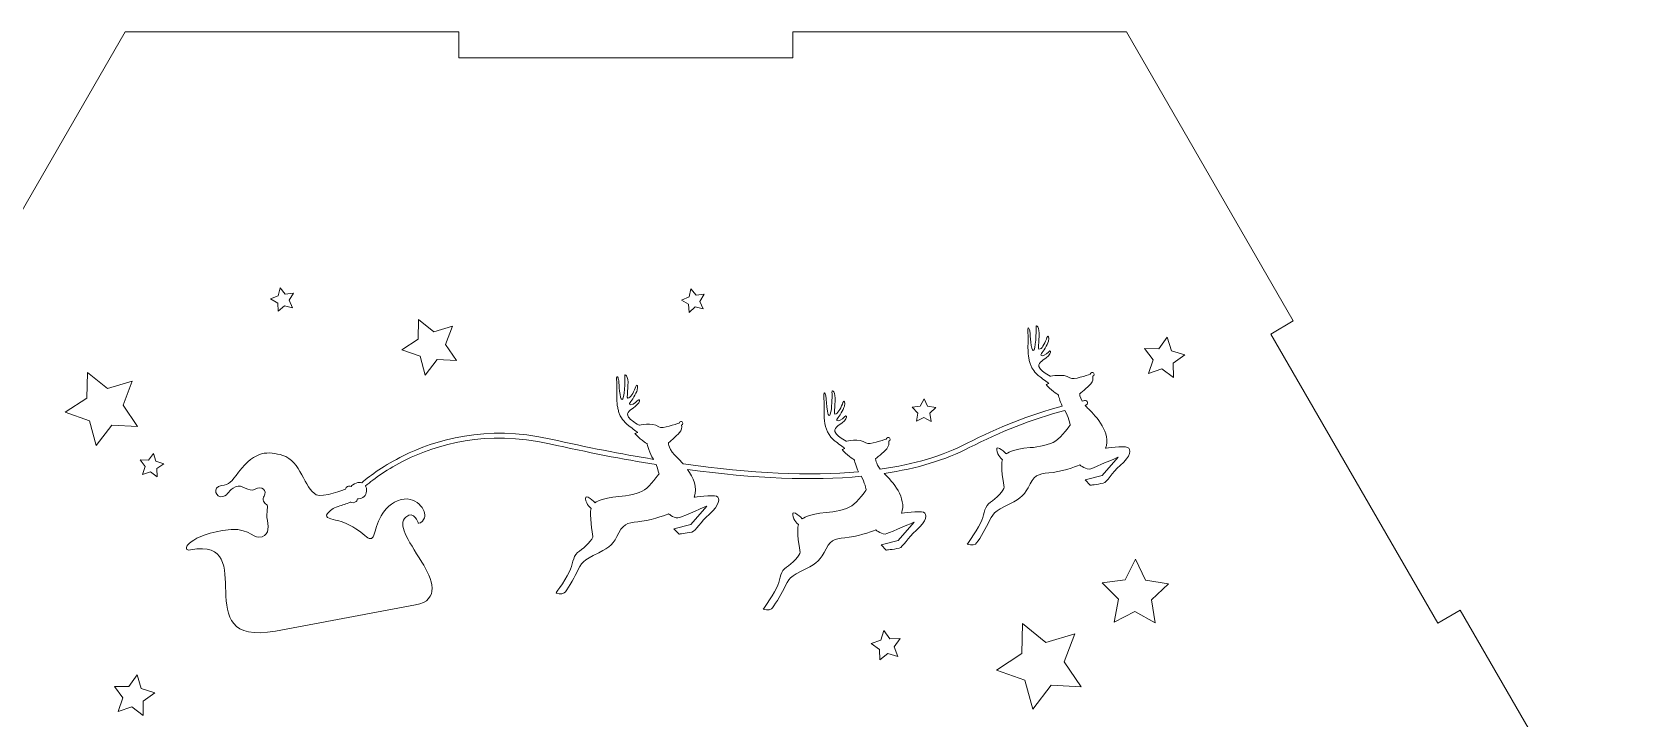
# Model space of a CAD drawing. Header units: millimetres. Extents: x -1983 to 1983, y -412 to 412.
# Drawn here: x 1643.4 to 1827.3, y 327 to 406.1 of the extents above; entities that cross this region are included whole.
import ezdxf

# ---------------------------------------------------------------- set-up
doc = ezdxf.new("R2010")
doc.units = ezdxf.units.MM
doc.header["$MEASUREMENT"] = 0
doc.layers.add('Camada 1', color=7, linetype='Continuous')

msp = doc.modelspace()

# ---------------------------------------------------------------- linework, layer by layer
at = {"layer": 'Camada 1', "color": 250, "lineweight": 9}
for points, knots in [([(1769.5867, 206.0891), (1769.5867, 206.0891), (1788.8317, 239.4223), (1788.8317, 239.4223), (1788.8317, 239.4223), (1788.8317, 239.4223), (1786.2337, 240.9223), (1786.2337, 240.9223), (1786.2337, 240.9223), (1786.2337, 240.9223), (1805.4787, 274.2557), (1805.4787, 274.2557), (1805.4787, 274.2557), (1805.4787, 274.2557), (1808.0767, 272.7557), (1808.0767, 272.7557), (1808.0767, 272.7557), (1808.0767, 272.7557), (1827.3218, 306.089), (1827.3218, 306.089), (1827.3218, 306.089), (1827.3218, 306.089), (1808.0767, 339.4223), (1808.0767, 339.4223), (1808.0767, 339.4223), (1808.0767, 339.4223), (1805.4787, 337.9223), (1805.4787, 337.9223), (1805.4787, 337.9223), (1805.4787, 337.9223), (1786.2337, 371.2556), (1786.2337, 371.2556), (1786.2337, 371.2556), (1786.2337, 371.2556), (1788.8317, 372.7556), (1788.8317, 372.7556), (1788.8317, 372.7556), (1788.8317, 372.7556), (1769.5867, 406.0889), (1769.5867, 406.0889), (1769.5867, 406.0889), (1769.5867, 406.0889), (1731.0968, 406.0889), (1731.0968, 406.0889), (1731.0968, 406.0889), (1731.0968, 406.0889), (1731.0968, 403.0889), (1731.0968, 403.0889), (1731.0968, 403.0889), (1731.0968, 403.0889), (1692.6068, 403.0889), (1692.6068, 403.0889), (1692.6068, 403.0889), (1692.6068, 403.0889), (1692.6068, 406.0889), (1692.6068, 406.0889), (1692.6068, 406.0889), (1692.6068, 406.0889), (1654.1168, 406.0889), (1654.1168, 406.0889), (1654.1168, 406.0889), (1654.1168, 406.0889), (1634.8719, 372.7556), (1634.8719, 372.7556), (1634.8719, 372.7556), (1634.8719, 372.7556), (1637.4699, 371.2556), (1637.4699, 371.2556), (1637.4699, 371.2556), (1637.4699, 371.2556), (1618.2249, 337.9223), (1618.2249, 337.9223), (1618.2249, 337.9223), (1618.2249, 337.9223), (1615.6269, 339.4223), (1615.6269, 339.4223), (1615.6269, 339.4223), (1615.6269, 339.4223), (1596.3818, 306.089), (1596.3818, 306.089), (1596.3818, 306.089), (1596.3818, 306.089), (1615.6269, 272.7557), (1615.6269, 272.7557), (1615.6269, 272.7557), (1615.6269, 272.7557), (1618.2249, 274.2557), (1618.2249, 274.2557), (1618.2249, 274.2557), (1618.2249, 274.2557), (1637.4699, 240.9223), (1637.4699, 240.9223), (1637.4699, 240.9223), (1637.4699, 240.9223), (1634.8719, 239.4223), (1634.8719, 239.4223), (1634.8719, 239.4223), (1634.8719, 239.4223), (1654.1168, 206.0891), (1654.1168, 206.0891), (1654.1168, 206.0891), (1654.1168, 206.0891), (1692.6068, 206.0891), (1692.6068, 206.0891), (1692.6068, 206.0891), (1692.6068, 206.0891), (1692.6068, 209.0891), (1692.6068, 209.0891), (1692.6068, 209.0891), (1692.6068, 209.0891), (1731.0968, 209.0891), (1731.0968, 209.0891), (1731.0968, 209.0891), (1731.0968, 209.0891), (1731.0968, 206.0891), (1731.0968, 206.0891), (1731.0968, 206.0891), (1731.0968, 206.0891), (1769.5867, 206.0891), (1769.5867, 206.0891)], [0, 0, 0, 0, 0.03225806, 0.03225806, 0.03225806, 0.03225806, 0.06451613, 0.06451613, 0.06451613, 0.06451613, 0.09677419, 0.09677419, 0.09677419, 0.09677419, 0.12903226, 0.12903226, 0.12903226, 0.12903226, 0.16129032, 0.16129032, 0.16129032, 0.16129032, 0.19354839, 0.19354839, 0.19354839, 0.19354839, 0.22580645, 0.22580645, 0.22580645, 0.22580645, 0.25806452, 0.25806452, 0.25806452, 0.25806452, 0.29032258, 0.29032258, 0.29032258, 0.29032258, 0.32258065, 0.32258065, 0.32258065, 0.32258065, 0.35483871, 0.35483871, 0.35483871, 0.35483871, 0.38709677, 0.38709677, 0.38709677, 0.38709677, 0.41935484, 0.41935484, 0.41935484, 0.41935484, 0.4516129, 0.4516129, 0.4516129, 0.4516129, 0.48387097, 0.48387097, 0.48387097, 0.48387097, 0.51612903, 0.51612903, 0.51612903, 0.51612903, 0.5483871, 0.5483871, 0.5483871, 0.5483871, 0.58064516, 0.58064516, 0.58064516, 0.58064516, 0.61290323, 0.61290323, 0.61290323, 0.61290323, 0.64516129, 0.64516129, 0.64516129, 0.64516129, 0.67741935, 0.67741935, 0.67741935, 0.67741935, 0.70967742, 0.70967742, 0.70967742, 0.70967742, 0.74193548, 0.74193548, 0.74193548, 0.74193548, 0.77419355, 0.77419355, 0.77419355, 0.77419355, 0.80645161, 0.80645161, 0.80645161, 0.80645161, 0.83870968, 0.83870968, 0.83870968, 0.83870968, 0.87096774, 0.87096774, 0.87096774, 0.87096774, 0.90322581, 0.90322581, 0.90322581, 0.90322581, 0.93548387, 0.93548387, 0.93548387, 0.93548387, 1, 1, 1, 1]), ([(1673.4159, 374.2777), (1673.4159, 374.2777), (1672.491, 374.5059), (1672.491, 374.5059), (1672.491, 374.5059), (1672.491, 374.5059), (1671.7789, 373.8734), (1671.7789, 373.8734), (1671.7789, 373.8734), (1671.7789, 373.8734), (1671.7101, 374.8233), (1671.7101, 374.8233), (1671.7101, 374.8233), (1671.7101, 374.8233), (1670.8886, 375.3054), (1670.8886, 375.3054), (1670.8886, 375.3054), (1670.8886, 375.3054), (1671.7707, 375.6643), (1671.7707, 375.6643), (1671.7707, 375.6643), (1671.7707, 375.6643), (1671.9754, 376.5946), (1671.9754, 376.5946), (1671.9754, 376.5946), (1671.9754, 376.5946), (1672.5893, 375.8665), (1672.5893, 375.8665), (1672.5893, 375.8665), (1672.5893, 375.8665), (1673.5373, 375.9595), (1673.5373, 375.9595), (1673.5373, 375.9595), (1673.5373, 375.9595), (1673.0346, 375.1504), (1673.0346, 375.1504), (1673.0346, 375.1504), (1673.0346, 375.1504), (1673.4159, 374.2777), (1673.4159, 374.2777)], [0, 0, 0, 0, 0.09090909, 0.09090909, 0.09090909, 0.09090909, 0.18181818, 0.18181818, 0.18181818, 0.18181818, 0.27272727, 0.27272727, 0.27272727, 0.27272727, 0.36363636, 0.36363636, 0.36363636, 0.36363636, 0.45454545, 0.45454545, 0.45454545, 0.45454545, 0.54545455, 0.54545455, 0.54545455, 0.54545455, 0.63636364, 0.63636364, 0.63636364, 0.63636364, 0.72727273, 0.72727273, 0.72727273, 0.72727273, 0.81818182, 0.81818182, 0.81818182, 0.81818182, 1, 1, 1, 1]), ([(1720.7874, 374.1481), (1720.7874, 374.1481), (1719.8625, 374.3761), (1719.8625, 374.3761), (1719.8625, 374.3761), (1719.8625, 374.3761), (1719.1503, 373.7437), (1719.1503, 373.7437), (1719.1503, 373.7437), (1719.1503, 373.7437), (1719.0815, 374.6939), (1719.0815, 374.6939), (1719.0815, 374.6939), (1719.0815, 374.6939), (1718.2599, 375.1759), (1718.2599, 375.1759), (1718.2599, 375.1759), (1718.2599, 375.1759), (1719.1422, 375.5347), (1719.1422, 375.5347), (1719.1422, 375.5347), (1719.1422, 375.5347), (1719.3469, 376.4652), (1719.3469, 376.4652), (1719.3469, 376.4652), (1719.3469, 376.4652), (1719.9608, 375.7369), (1719.9608, 375.7369), (1719.9608, 375.7369), (1719.9608, 375.7369), (1720.9088, 375.8301), (1720.9088, 375.8301), (1720.9088, 375.8301), (1720.9088, 375.8301), (1720.4059, 375.021), (1720.4059, 375.021), (1720.4059, 375.021), (1720.4059, 375.021), (1720.7874, 374.1481), (1720.7874, 374.1481)], [0, 0, 0, 0, 0.09090909, 0.09090909, 0.09090909, 0.09090909, 0.18181818, 0.18181818, 0.18181818, 0.18181818, 0.27272727, 0.27272727, 0.27272727, 0.27272727, 0.36363636, 0.36363636, 0.36363636, 0.36363636, 0.45454545, 0.45454545, 0.45454545, 0.45454545, 0.54545455, 0.54545455, 0.54545455, 0.54545455, 0.63636364, 0.63636364, 0.63636364, 0.63636364, 0.72727273, 0.72727273, 0.72727273, 0.72727273, 0.81818182, 0.81818182, 0.81818182, 0.81818182, 1, 1, 1, 1]), ([(1736.8954, 363.3518), (1737.0273, 363.7483), (1737.1914, 363.3525), (1737.0638, 362.9373), (1737.0638, 362.9373), (1736.9373, 362.5219), (1736.44, 361.7202), (1736.2557, 361.5222), (1736.2557, 361.5222), (1736.0716, 361.3235), (1736.197, 361.1464), (1736.5764, 361.3202), (1736.5764, 361.3202), (1736.9558, 361.4931), (1737.2684, 361.9696), (1737.3171, 361.7976), (1737.3171, 361.7976), (1737.3686, 361.623), (1737.2062, 361.3464), (1736.8116, 361.0274), (1736.8116, 361.0274), (1736.4224, 360.7118), (1735.6494, 360.374), (1736.0655, 359.8159), (1736.0655, 359.8159), (1736.2874, 359.5315), (1736.6742, 359.235), (1737.2738, 358.8884), (1737.2738, 358.8884), (1737.2738, 358.8884), (1738.794, 359.2362), (1739.5377, 358.7185), (1739.5377, 358.7185), (1739.9952, 358.3994), (1741.5033, 359.0628), (1741.8845, 359.1192), (1741.8845, 359.1192), (1741.8845, 359.1192), (1741.8911, 359.1192), (1741.8911, 359.1192), (1741.8911, 359.1192), (1741.8965, 359.2238), (1741.9735, 359.313), (1742.0809, 359.3261), (1742.0809, 359.3261), (1742.203, 359.3403), (1742.3133, 359.2536), (1742.3283, 359.1319), (1742.3283, 359.1319), (1742.3411, 359.0225), (1742.2712, 358.9269), (1742.1694, 358.8966), (1742.1694, 358.8966), (1742.2414, 358.6542), (1742.1741, 358.2697), (1741.9464, 358.0296), (1741.9464, 358.0296), (1741.581, 357.643), (1740.6622, 356.8532), (1740.6622, 356.8532), (1740.6622, 356.8532), (1740.6622, 356.8532), (1740.6616, 356.3586), (1741.1972, 355.6631), (1741.1972, 355.6631), (1745.1045, 356.2199), (1748.434, 357.2157), (1751.2081, 358.6495), (1751.2081, 358.6495), (1754.7377, 360.4744), (1758.4183, 361.9133), (1762.1811, 362.9416), (1762.1811, 362.9416), (1761.9165, 363.5203), (1761.7299, 364.2343), (1761.7299, 364.2343), (1761.7299, 364.2343), (1761.7299, 364.2343), (1760.6955, 364.9067), (1760.3337, 365.43), (1760.3337, 365.43), (1760.3337, 365.43), (1760.644, 365.5318), (1760.644, 365.5318), (1760.644, 365.5318), (1760.644, 365.5318), (1760.052, 366.0031), (1759.622, 366.3073), (1759.622, 366.3073), (1758.9792, 366.7625), (1758.6567, 367.4126), (1758.6036, 367.5446), (1758.6036, 367.5446), (1758.5397, 367.6728), (1758.4968, 367.8154), (1758.447, 367.9623), (1758.447, 367.9623), (1758.4039, 368.1107), (1758.366, 368.2666), (1758.3358, 368.426), (1758.3358, 368.426), (1758.308, 368.5856), (1758.2808, 368.7487), (1758.2668, 368.9129), (1758.2668, 368.9129), (1758.2065, 369.5699), (1758.2422, 370.2258), (1758.2464, 370.7154), (1758.2464, 370.7154), (1758.2577, 371.2057), (1758.2081, 371.7143), (1758.2081, 371.7143), (1758.2081, 371.7143), (1758.1795, 371.8722), (1758.2771, 372.1154), (1758.3792, 371.8285), (1758.3792, 371.8285), (1758.4273, 371.6927), (1758.4552, 371.5699), (1758.4718, 371.3953), (1758.4718, 371.3953), (1758.4859, 371.2467), (1758.5867, 369.3085), (1758.843, 369.3391), (1758.843, 369.3391), (1759.1287, 369.3368), (1759.1959, 371.6194), (1759.1598, 372.0143), (1759.1598, 372.0143), (1759.1178, 372.4591), (1759.6115, 372.0534), (1759.5247, 370.9721), (1759.5247, 370.9721), (1759.4901, 370.5422), (1759.4601, 370.0566), (1759.4362, 369.593), (1759.4362, 369.593), (1759.4484, 369.4952), (1759.4982, 369.4561), (1759.6424, 369.5285), (1759.6424, 369.5285), (1759.8994, 369.6555), (1760.2577, 370.3443), (1760.4239, 370.8409), (1760.4239, 370.8409), (1760.5563, 371.2375), (1760.7203, 370.8416), (1760.5928, 370.4266), (1760.5928, 370.4266), (1760.4659, 370.0107), (1759.9689, 369.2092), (1759.7845, 369.0112), (1759.7845, 369.0112), (1759.6007, 368.8128), (1759.7253, 368.6354), (1760.1049, 368.8091), (1760.1049, 368.8091), (1760.4851, 368.9825), (1760.7966, 369.4585), (1760.8458, 369.2864), (1760.8458, 369.2864), (1760.8975, 369.1119), (1760.7344, 368.8355), (1760.3403, 368.5165), (1760.3403, 368.5165), (1759.9506, 368.2008), (1759.1783, 367.8627), (1759.5947, 367.3054), (1759.5947, 367.3054), (1759.8158, 367.0204), (1760.2025, 366.7241), (1760.8025, 366.377), (1760.8025, 366.377), (1760.8025, 366.377), (1762.3229, 366.7258), (1763.0665, 366.2074), (1763.0665, 366.2074), (1763.5244, 365.8886), (1765.0318, 366.5518), (1765.4133, 366.6083), (1765.4133, 366.6083), (1765.4159, 366.6087), (1765.417, 366.6078), (1765.4189, 366.608), (1765.4189, 366.608), (1765.4256, 366.7131), (1765.5026, 366.8023), (1765.6106, 366.8154), (1765.6106, 366.8154), (1765.732, 366.8297), (1765.8422, 366.7424), (1765.8567, 366.6209), (1765.8567, 366.6209), (1765.8699, 366.5114), (1765.7994, 366.4161), (1765.6979, 366.3857), (1765.6979, 366.3857), (1765.7708, 366.1433), (1765.7032, 365.759), (1765.4757, 365.5186), (1765.4757, 365.5186), (1765.1093, 365.132), (1764.1914, 364.3426), (1764.1914, 364.3426), (1764.1914, 364.3426), (1764.1914, 364.3426), (1764.191, 364.0143), (1764.4802, 363.5165), (1764.4802, 363.5165), (1764.5738, 363.5376), (1764.667, 363.5585), (1764.7601, 363.5793), (1764.7601, 363.5793), (1764.9089, 363.6128), (1765.0589, 363.5179), (1765.0913, 363.3679), (1765.0913, 363.3679), (1765.1247, 363.218), (1765.0302, 363.0695), (1764.8806, 363.0361), (1764.8806, 363.0361), (1764.8633, 363.0324), (1764.846, 363.0286), (1764.8289, 363.0248), (1764.8289, 363.0248), (1764.9403, 362.8917), (1765.0713, 362.7525), (1765.2249, 362.6087), (1765.2249, 362.6087), (1766.1177, 361.7751), (1767.8287, 359.8231), (1767.1717, 358.0818), (1767.1717, 358.0818), (1767.1717, 358.0818), (1769.2855, 358.3842), (1769.7254, 358.1819), (1769.7254, 358.1819), (1770.1663, 357.9797), (1770.1495, 357.1897), (1768.8724, 356.1007), (1768.8724, 356.1007), (1767.9157, 355.2838), (1767.3531, 354.1585), (1766.9056, 354.0586), (1766.9056, 354.0586), (1766.1532, 353.8902), (1765.4159, 353.8284), (1765.4159, 353.8284), (1765.4159, 353.8284), (1765.4159, 353.8284), (1764.8317, 354.4418), (1764.8317, 354.4418), (1764.8317, 354.4418), (1764.8317, 354.4418), (1766.7722, 354.9274), (1766.7722, 354.9274), (1766.7722, 354.9274), (1766.7722, 354.9274), (1768.6206, 357.0495), (1768.6206, 357.0495), (1768.6206, 357.0495), (1768.6206, 357.0495), (1766.026, 355.9364), (1765.4991, 355.7249), (1765.4991, 355.7249), (1764.9712, 355.5126), (1764.2155, 356.1618), (1764.2155, 356.1618), (1764.2155, 356.1618), (1764.2155, 356.1618), (1762.5235, 355.4708), (1761.1357, 355.3043), (1761.1357, 355.3043), (1759.7501, 355.1387), (1759.0871, 355.1789), (1758.4866, 353.984), (1758.4866, 353.984), (1757.8233, 352.6585), (1757.4988, 352.3468), (1756.1484, 351.6741), (1756.1484, 351.6741), (1754.2659, 350.736), (1754.1906, 350.5964), (1753.5901, 349.3315), (1753.5901, 349.3315), (1753.2737, 348.6627), (1752.452, 347.2817), (1752.1749, 347.0362), (1752.1749, 347.0362), (1751.898, 346.7915), (1751.2289, 347.0266), (1751.2289, 347.0266), (1751.2289, 347.0266), (1751.2289, 347.0266), (1752.6144, 348.9559), (1752.9111, 349.7816), (1752.9111, 349.7816), (1753.2074, 350.6081), (1753.2221, 351.4265), (1753.9198, 351.8625), (1753.9198, 351.8625), (1754.4985, 352.2241), (1755.5528, 353.3044), (1755.4866, 353.5929), (1755.4866, 353.5929), (1755.4206, 353.8812), (1755.0433, 356.1223), (1755.2858, 356.7839), (1755.2858, 356.7839), (1755.2858, 356.7839), (1754.6993, 357.1957), (1754.6279, 357.9072), (1754.6279, 357.9072), (1754.5563, 358.6186), (1755.7365, 357.4337), (1755.7365, 357.4337), (1755.7365, 357.4337), (1755.7365, 357.4337), (1756.4058, 358.0038), (1758.4828, 358.1531), (1758.4828, 358.1531), (1759.4262, 358.2224), (1760.7768, 358.4663), (1761.4302, 358.9198), (1761.4302, 358.9198), (1762.0847, 359.3729), (1763.1025, 360.7576), (1763.1025, 360.7576), (1763.1025, 360.7576), (1763.1025, 360.7576), (1762.9101, 361.781), (1762.4638, 362.4421), (1762.4638, 362.4421), (1758.6914, 361.4215), (1755.0008, 359.9844), (1751.4634, 358.1555), (1751.4634, 358.1555), (1748.7249, 356.7401), (1745.4577, 355.7445), (1741.6433, 355.1695), (1741.6433, 355.1695), (1741.6604, 355.1527), (1741.6781, 355.1361), (1741.6959, 355.1193), (1741.6959, 355.1193), (1742.589, 354.2859), (1744.3001, 352.3339), (1743.6426, 350.5929), (1743.6426, 350.5929), (1743.6426, 350.5929), (1745.7574, 350.8953), (1746.197, 350.6926), (1746.197, 350.6926), (1746.6379, 350.4909), (1746.6207, 349.7002), (1745.3444, 348.6115), (1745.3444, 348.6115), (1744.3868, 347.7947), (1743.8244, 346.6695), (1743.3769, 346.5693), (1743.3769, 346.5693), (1742.6246, 346.4015), (1741.8874, 346.3393), (1741.8874, 346.3393), (1741.8874, 346.3393), (1741.8874, 346.3393), (1741.303, 346.9525), (1741.303, 346.9525), (1741.303, 346.9525), (1741.303, 346.9525), (1743.2429, 347.4383), (1743.2429, 347.4383), (1743.2429, 347.4383), (1743.2429, 347.4383), (1745.0914, 349.5606), (1745.0914, 349.5606), (1745.0914, 349.5606), (1745.0914, 349.5606), (1742.4974, 348.4477), (1741.9698, 348.2354), (1741.9698, 348.2354), (1741.4425, 348.0236), (1740.6866, 348.6725), (1740.6866, 348.6725), (1740.6866, 348.6725), (1740.6866, 348.6725), (1738.9951, 347.9822), (1737.608, 347.8151), (1737.608, 347.8151), (1736.2218, 347.6496), (1735.5579, 347.6899), (1734.9574, 346.4947), (1734.9574, 346.4947), (1734.2948, 345.1696), (1733.9696, 344.8579), (1732.62, 344.1851), (1732.62, 344.1851), (1730.7365, 343.2473), (1730.6612, 343.1072), (1730.062, 341.8427), (1730.062, 341.8427), (1729.7447, 341.1739), (1728.9242, 339.7925), (1728.6471, 339.5472), (1728.6471, 339.5472), (1728.3688, 339.3026), (1727.7002, 339.5381), (1727.7002, 339.5381), (1727.7002, 339.5381), (1727.7002, 339.5381), (1729.0866, 341.4671), (1729.3827, 342.2927), (1729.3827, 342.2927), (1729.6782, 343.1193), (1729.6934, 343.9375), (1730.3908, 344.3733), (1730.3908, 344.3733), (1730.9696, 344.735), (1732.0241, 345.8155), (1731.9579, 346.1041), (1731.9579, 346.1041), (1731.8917, 346.3919), (1731.5139, 348.633), (1731.7559, 349.2946), (1731.7559, 349.2946), (1731.7559, 349.2946), (1731.1709, 349.7064), (1731.0997, 350.4182), (1731.0997, 350.4182), (1731.0276, 351.1291), (1732.2083, 349.9447), (1732.2083, 349.9447), (1732.2083, 349.9447), (1732.2083, 349.9447), (1732.8767, 350.5145), (1734.955, 350.6641), (1734.955, 350.6641), (1735.8977, 350.7332), (1737.2481, 350.9772), (1737.9012, 351.4308), (1737.9012, 351.4308), (1738.5563, 351.8832), (1739.5733, 353.2684), (1739.5733, 353.2684), (1739.5733, 353.2684), (1739.5733, 353.2684), (1739.4002, 354.1885), (1739.0023, 354.8469), (1739.0023, 354.8469), (1733.3988, 354.3132), (1726.7414, 354.58), (1718.9728, 355.6477), (1718.9728, 355.6477), (1719.6402, 354.7169), (1720.1639, 353.5382), (1719.7506, 352.4431), (1719.7506, 352.4431), (1719.7506, 352.4431), (1721.8646, 352.7453), (1722.305, 352.5429), (1722.305, 352.5429), (1722.7454, 352.3407), (1722.7284, 351.551), (1721.4515, 350.4617), (1721.4515, 350.4617), (1720.4948, 349.6451), (1719.9318, 348.5197), (1719.4845, 348.4195), (1719.4845, 348.4195), (1718.7329, 348.2513), (1717.9952, 348.1897), (1717.9952, 348.1897), (1717.9952, 348.1897), (1717.9952, 348.1897), (1717.4106, 348.8029), (1717.4106, 348.8029), (1717.4106, 348.8029), (1717.4106, 348.8029), (1719.3511, 349.2889), (1719.3511, 349.2889), (1719.3511, 349.2889), (1719.3511, 349.2889), (1721.1992, 351.4102), (1721.1992, 351.4102), (1721.1992, 351.4102), (1721.1992, 351.4102), (1718.6055, 350.2978), (1718.0781, 350.0856), (1718.0781, 350.0856), (1717.5494, 349.8736), (1716.7942, 350.523), (1716.7942, 350.523), (1716.7942, 350.523), (1716.7942, 350.523), (1715.1019, 349.8321), (1713.7147, 349.6655), (1713.7147, 349.6655), (1712.329, 349.4998), (1711.6657, 349.5403), (1711.0648, 348.3449), (1711.0648, 348.3449), (1710.4016, 347.0199), (1710.0774, 346.7081), (1708.7273, 346.0353), (1708.7273, 346.0353), (1706.8443, 345.0975), (1706.7694, 344.9578), (1706.1697, 343.6929), (1706.1697, 343.6929), (1705.8525, 343.0241), (1705.0311, 341.6427), (1704.754, 341.3976), (1704.754, 341.3976), (1704.4769, 341.1524), (1703.8072, 341.388), (1703.8072, 341.388), (1703.8072, 341.388), (1703.8072, 341.388), (1705.1931, 343.3169), (1705.4907, 344.1434), (1705.4907, 344.1434), (1705.7865, 344.9695), (1705.8006, 345.7877), (1706.4989, 346.2235), (1706.4989, 346.2235), (1707.0774, 346.5855), (1708.1312, 347.6658), (1708.0655, 347.9543), (1708.0655, 347.9543), (1707.9995, 348.2421), (1707.6218, 350.4834), (1707.8643, 351.1452), (1707.8643, 351.1452), (1707.8643, 351.1452), (1707.2787, 351.5567), (1707.2069, 352.2683), (1707.2069, 352.2683), (1707.1353, 352.9795), (1708.3152, 351.7944), (1708.3152, 351.7944), (1708.3152, 351.7944), (1708.3152, 351.7944), (1708.9841, 352.365), (1711.061, 352.5143), (1711.061, 352.5143), (1712.0049, 352.5834), (1713.3552, 352.8272), (1714.0088, 353.2808), (1714.0088, 353.2808), (1714.6639, 353.734), (1715.6812, 355.1188), (1715.6812, 355.1188), (1715.6812, 355.1188), (1715.6812, 355.1188), (1715.582, 355.6468), (1715.3608, 356.1892), (1715.3608, 356.1892), (1711.5169, 356.8105), (1707.4214, 357.6125), (1703.0677, 358.5941), (1703.0677, 358.5941), (1695.7384, 360.2472), (1689.9676, 358.481), (1686.4167, 356.7076), (1686.4167, 356.7076), (1684.3975, 355.6994), (1682.8511, 354.578), (1681.8343, 353.7371), (1681.8343, 353.7371), (1681.8975, 353.624), (1681.936, 353.496), (1681.9466, 353.3648), (1681.9466, 353.3648), (1681.9997, 352.7216), (1681.7051, 352.3954), (1681.2035, 352.2929), (1681.2035, 352.2929), (1681.0873, 352.2691), (1680.9857, 352.2581), (1680.8944, 352.256), (1680.8944, 352.256), (1680.8946, 352.0861), (1680.8361, 351.9547), (1680.6098, 351.8513), (1680.6098, 351.8513), (1680.3051, 351.7116), (1680.1533, 351.9039), (1680.0655, 351.8518), (1680.0655, 351.8518), (1679.6278, 351.6639), (1679.204, 351.5483), (1678.6808, 351.3802), (1678.6808, 351.3802), (1678.0908, 351.1907), (1677.7013, 350.8916), (1677.4519, 350.5536), (1677.4519, 350.5536), (1677.0363, 349.9908), (1677.9516, 349.9237), (1678.6545, 349.7364), (1678.6545, 349.7364), (1681.3782, 349.0098), (1682.2654, 346.9786), (1682.7001, 347.885), (1682.7001, 347.885), (1683.1305, 348.7828), (1683.4102, 351.1806), (1685.5441, 352.0329), (1685.5441, 352.0329), (1687.6776, 352.8855), (1688.9343, 350.7909), (1688.6564, 350.0638), (1688.6564, 350.0638), (1688.3783, 349.336), (1687.9119, 349.4465), (1687.9119, 349.4465), (1687.9119, 349.4465), (1687.9119, 349.4465), (1687.4556, 350.9955), (1686.4888, 350.1411), (1686.4888, 350.1411), (1685.5228, 349.2876), (1686.658, 347.6498), (1688.3259, 344.9551), (1688.3259, 344.9551), (1689.5248, 343.0164), (1690.5278, 340.5549), (1687.5917, 340.0082), (1687.5917, 340.0082), (1687.5917, 340.0082), (1671.4609, 337.0054), (1671.4609, 337.0054), (1671.4609, 337.0054), (1660.9503, 335.0476), (1669.9195, 347.901), (1661.6711, 346.3646), (1661.6711, 346.3646), (1660.5466, 346.1551), (1661.1176, 347.8176), (1665.3553, 348.607), (1665.3553, 348.607), (1668.2109, 349.1385), (1668.8128, 347.7682), (1669.5372, 347.8132), (1669.5372, 347.8132), (1670.6792, 347.8841), (1670.7, 348.784), (1670.5217, 349.7411), (1670.5217, 349.7411), (1670.3303, 350.7663), (1670.7059, 351.4729), (1670.4234, 351.5972), (1670.4234, 351.5972), (1670.1161, 351.7322), (1669.8833, 352.2065), (1670.1362, 352.5691), (1670.1362, 352.5691), (1670.5456, 353.1557), (1669.899, 353.8302), (1669.1051, 353.3682), (1669.1051, 353.3682), (1668.3097, 352.9051), (1667.6326, 354.0179), (1666.8568, 353.6519), (1666.8568, 353.6519), (1665.9872, 353.2424), (1666.0852, 352.7181), (1665.3974, 352.5176), (1665.3974, 352.5176), (1664.5459, 352.2901), (1664.1146, 353.5929), (1665.2234, 353.7993), (1665.2234, 353.7993), (1666.1822, 353.884), (1666.3261, 354.1866), (1667.2055, 355.3371), (1667.2055, 355.3371), (1669.1444, 357.8726), (1670.6258, 357.7443), (1672.2888, 357.2573), (1672.2888, 357.2573), (1674.3628, 356.6489), (1674.7615, 353.4176), (1676.1556, 352.7266), (1676.1556, 352.7266), (1676.9146, 352.3502), (1679.5088, 353.3488), (1679.5122, 353.3524), (1679.5122, 353.3524), (1679.603, 353.4528), (1679.4949, 353.5232), (1679.7573, 353.6662), (1679.7573, 353.6662), (1679.8893, 353.7383), (1680.044, 353.723), (1680.1685, 353.6577), (1680.1685, 353.6577), (1680.2602, 353.8166), (1680.4425, 353.9489), (1680.7697, 354.072), (1680.7697, 354.072), (1681.0116, 354.1626), (1681.2246, 354.1639), (1681.4004, 354.1052), (1681.4004, 354.1052), (1682.4367, 354.9714), (1684.0386, 356.142), (1686.1679, 357.2054), (1686.1679, 357.2054), (1689.7996, 359.019), (1695.7008, 360.826), (1703.1901, 359.137), (1703.1901, 359.137), (1707.3803, 358.1918), (1711.3292, 357.4143), (1715.0425, 356.8035), (1715.0425, 356.8035), (1715.0329, 356.8183), (1715.0229, 356.8323), (1715.0128, 356.8461), (1715.0128, 356.8461), (1714.6222, 357.3959), (1714.3086, 358.5954), (1714.3086, 358.5954), (1714.3086, 358.5954), (1714.3086, 358.5954), (1713.2745, 359.2678), (1712.912, 359.7911), (1712.912, 359.7911), (1712.912, 359.7911), (1713.2229, 359.8931), (1713.2229, 359.8931), (1713.2229, 359.8931), (1713.2229, 359.8931), (1712.6307, 360.3642), (1712.2012, 360.6682), (1712.2012, 360.6682), (1711.5579, 361.1237), (1711.2361, 361.7738), (1711.1825, 361.9057), (1711.1825, 361.9057), (1711.1183, 362.0335), (1711.0753, 362.1767), (1711.0264, 362.3237), (1711.0264, 362.3237), (1710.9831, 362.4719), (1710.9442, 362.6277), (1710.9148, 362.7873), (1710.9148, 362.7873), (1710.8864, 362.9467), (1710.86, 363.1098), (1710.8457, 363.2741), (1710.8457, 363.2741), (1710.7856, 363.9308), (1710.8212, 364.587), (1710.8247, 365.0761), (1710.8247, 365.0761), (1710.8366, 365.5664), (1710.7872, 366.0751), (1710.7872, 366.0751), (1710.7872, 366.0751), (1710.758, 366.2334), (1710.8558, 366.4767), (1710.9581, 366.1894), (1710.9581, 366.1894), (1711.006, 366.0536), (1711.0337, 365.9312), (1711.0503, 365.7559), (1711.0503, 365.7559), (1711.0641, 365.6076), (1711.1656, 363.6698), (1711.4217, 363.7), (1711.4217, 363.7), (1711.7076, 363.6982), (1711.7744, 365.9802), (1711.7387, 366.3754), (1711.7387, 366.3754), (1711.6971, 366.8205), (1712.1902, 366.4145), (1712.1039, 365.333), (1712.1039, 365.333), (1712.0692, 364.9029), (1712.0393, 364.4175), (1712.0152, 363.9539), (1712.0152, 363.9539), (1712.0271, 363.8563), (1712.0764, 363.8171), (1712.2211, 363.8893), (1712.2211, 363.8893), (1712.4781, 364.0166), (1712.8366, 364.7051), (1713.0028, 365.2018), (1713.0028, 365.2018), (1713.1352, 365.5984), (1713.2993, 365.2027), (1713.1713, 364.7875), (1713.1713, 364.7875), (1713.0449, 364.3719), (1712.548, 363.5702), (1712.3629, 363.3721), (1712.3629, 363.3721), (1712.1797, 363.1737), (1712.3035, 362.9965), (1712.684, 363.1702), (1712.684, 363.1702), (1713.0638, 363.3436), (1713.3755, 363.8196), (1713.4245, 363.6472), (1713.4245, 363.6472), (1713.4757, 363.473), (1713.3133, 363.1964), (1712.9192, 362.8776), (1712.9192, 362.8776), (1712.5295, 362.5619), (1711.7575, 362.2238), (1712.1736, 361.6659), (1712.1736, 361.6659), (1712.3947, 361.3816), (1712.7813, 361.0853), (1713.3811, 360.7384), (1713.3811, 360.7384), (1713.3811, 360.7384), (1714.9021, 361.0869), (1715.6453, 360.5685), (1715.6453, 360.5685), (1716.1033, 360.2496), (1717.6107, 360.9126), (1717.9917, 360.9696), (1717.9917, 360.9696), (1717.9941, 360.9697), (1717.9961, 360.969), (1717.9973, 360.9692), (1717.9973, 360.9692), (1718.005, 361.0742), (1718.0816, 361.1636), (1718.1892, 361.1763), (1718.1892, 361.1763), (1718.3105, 361.1906), (1718.4214, 361.1038), (1718.4357, 360.9823), (1718.4357, 360.9823), (1718.449, 360.8725), (1718.3786, 360.7771), (1718.2775, 360.7469), (1718.2775, 360.7469), (1718.3495, 360.5046), (1718.2819, 360.1202), (1718.0544, 359.8796), (1718.0544, 359.8796), (1717.6891, 359.493), (1716.7698, 358.7038), (1716.7698, 358.7038), (1716.7698, 358.7038), (1716.7698, 358.7038), (1716.7694, 357.9367), (1717.804, 356.9697), (1717.804, 356.9697), (1717.9987, 356.7878), (1718.2325, 356.5526), (1718.4721, 356.2779), (1718.4721, 356.2779), (1726.3284, 355.1644), (1733.0478, 354.863), (1738.6894, 355.3729), (1738.6894, 355.3729), (1738.405, 355.9632), (1738.2008, 356.745), (1738.2008, 356.745), (1738.2008, 356.745), (1738.2008, 356.745), (1737.1671, 357.4174), (1736.8048, 357.9411), (1736.8048, 357.9411), (1736.8048, 357.9411), (1737.1149, 358.0427), (1737.1149, 358.0427), (1737.1149, 358.0427), (1737.1149, 358.0427), (1736.5233, 358.514), (1736.0936, 358.8182), (1736.0936, 358.8182), (1735.9707, 358.9049), (1735.8595, 358.9992), (1735.7598, 359.0953), (1735.7598, 359.0953), (1735.0157, 359.8128), (1734.7847, 360.6804), (1734.7233, 361.6062), (1734.7233, 361.6062), (1734.7026, 361.9156), (1734.735, 364.1143), (1734.6798, 364.2249), (1734.6798, 364.2249), (1734.6497, 364.3831), (1734.7489, 364.6265), (1734.8502, 364.3392), (1734.8502, 364.3392), (1734.8986, 364.2034), (1734.9263, 364.0808), (1734.9424, 363.906), (1734.9424, 363.906), (1734.9518, 363.8091), (1734.9981, 362.95), (1735.1004, 362.3733), (1735.1004, 362.3733), (1735.2261, 361.6612), (1735.4098, 361.6869), (1735.5205, 362.3834), (1735.5205, 362.3834), (1735.6316, 363.0827), (1735.6557, 364.2528), (1735.6304, 364.5254), (1735.6304, 364.5254), (1735.5888, 364.9701), (1736.0831, 364.5645), (1735.9962, 363.4831), (1735.9962, 363.4831), (1735.9614, 363.0529), (1735.9319, 362.5674), (1735.9075, 362.1037), (1735.9075, 362.1037), (1735.9204, 362.0064), (1735.9696, 361.9673), (1736.114, 362.0392), (1736.114, 362.0392), (1736.3705, 362.166), (1736.7289, 362.855), (1736.8954, 363.3518)], [0, 0, 0, 0, 0.00429185, 0.00429185, 0.00429185, 0.00429185, 0.00858369, 0.00858369, 0.00858369, 0.00858369, 0.01287554, 0.01287554, 0.01287554, 0.01287554, 0.01716738, 0.01716738, 0.01716738, 0.01716738, 0.02145923, 0.02145923, 0.02145923, 0.02145923, 0.02575107, 0.02575107, 0.02575107, 0.02575107, 0.03004292, 0.03004292, 0.03004292, 0.03004292, 0.03433476, 0.03433476, 0.03433476, 0.03433476, 0.03862661, 0.03862661, 0.03862661, 0.03862661, 0.04291845, 0.04291845, 0.04291845, 0.04291845, 0.0472103, 0.0472103, 0.0472103, 0.0472103, 0.05150215, 0.05150215, 0.05150215, 0.05150215, 0.05579399, 0.05579399, 0.05579399, 0.05579399, 0.06008584, 0.06008584, 0.06008584, 0.06008584, 0.06437768, 0.06437768, 0.06437768, 0.06437768, 0.06866953, 0.06866953, 0.06866953, 0.06866953, 0.07296137, 0.07296137, 0.07296137, 0.07296137, 0.07725322, 0.07725322, 0.07725322, 0.07725322, 0.08154506, 0.08154506, 0.08154506, 0.08154506, 0.08583691, 0.08583691, 0.08583691, 0.08583691, 0.09012876, 0.09012876, 0.09012876, 0.09012876, 0.0944206, 0.0944206, 0.0944206, 0.0944206, 0.09871245, 0.09871245, 0.09871245, 0.09871245, 0.10300429, 0.10300429, 0.10300429, 0.10300429, 0.10729614, 0.10729614, 0.10729614, 0.10729614, 0.11158798, 0.11158798, 0.11158798, 0.11158798, 0.11587983, 0.11587983, 0.11587983, 0.11587983, 0.12017167, 0.12017167, 0.12017167, 0.12017167, 0.12446352, 0.12446352, 0.12446352, 0.12446352, 0.12875536, 0.12875536, 0.12875536, 0.12875536, 0.13304721, 0.13304721, 0.13304721, 0.13304721, 0.13733906, 0.13733906, 0.13733906, 0.13733906, 0.1416309, 0.1416309, 0.1416309, 0.1416309, 0.14592275, 0.14592275, 0.14592275, 0.14592275, 0.15021459, 0.15021459, 0.15021459, 0.15021459, 0.15450644, 0.15450644, 0.15450644, 0.15450644, 0.15879828, 0.15879828, 0.15879828, 0.15879828, 0.16309013, 0.16309013, 0.16309013, 0.16309013, 0.16738197, 0.16738197, 0.16738197, 0.16738197, 0.17167382, 0.17167382, 0.17167382, 0.17167382, 0.17596567, 0.17596567, 0.17596567, 0.17596567, 0.18025751, 0.18025751, 0.18025751, 0.18025751, 0.18454936, 0.18454936, 0.18454936, 0.18454936, 0.1888412, 0.1888412, 0.1888412, 0.1888412, 0.19313305, 0.19313305, 0.19313305, 0.19313305, 0.19742489, 0.19742489, 0.19742489, 0.19742489, 0.20171674, 0.20171674, 0.20171674, 0.20171674, 0.20600858, 0.20600858, 0.20600858, 0.20600858, 0.21030043, 0.21030043, 0.21030043, 0.21030043, 0.21459227, 0.21459227, 0.21459227, 0.21459227, 0.21888412, 0.21888412, 0.21888412, 0.21888412, 0.22317597, 0.22317597, 0.22317597, 0.22317597, 0.22746781, 0.22746781, 0.22746781, 0.22746781, 0.23175966, 0.23175966, 0.23175966, 0.23175966, 0.2360515, 0.2360515, 0.2360515, 0.2360515, 0.24034335, 0.24034335, 0.24034335, 0.24034335, 0.24463519, 0.24463519, 0.24463519, 0.24463519, 0.24892704, 0.24892704, 0.24892704, 0.24892704, 0.25321888, 0.25321888, 0.25321888, 0.25321888, 0.25751073, 0.25751073, 0.25751073, 0.25751073, 0.26180258, 0.26180258, 0.26180258, 0.26180258, 0.26609442, 0.26609442, 0.26609442, 0.26609442, 0.27038627, 0.27038627, 0.27038627, 0.27038627, 0.27467811, 0.27467811, 0.27467811, 0.27467811, 0.27896996, 0.27896996, 0.27896996, 0.27896996, 0.2832618, 0.2832618, 0.2832618, 0.2832618, 0.28755365, 0.28755365, 0.28755365, 0.28755365, 0.29184549, 0.29184549, 0.29184549, 0.29184549, 0.29613734, 0.29613734, 0.29613734, 0.29613734, 0.30042918, 0.30042918, 0.30042918, 0.30042918, 0.30472103, 0.30472103, 0.30472103, 0.30472103, 0.30901288, 0.30901288, 0.30901288, 0.30901288, 0.31330472, 0.31330472, 0.31330472, 0.31330472, 0.31759657, 0.31759657, 0.31759657, 0.31759657, 0.32188841, 0.32188841, 0.32188841, 0.32188841, 0.32618026, 0.32618026, 0.32618026, 0.32618026, 0.3304721, 0.3304721, 0.3304721, 0.3304721, 0.33476395, 0.33476395, 0.33476395, 0.33476395, 0.33905579, 0.33905579, 0.33905579, 0.33905579, 0.34334764, 0.34334764, 0.34334764, 0.34334764, 0.34763948, 0.34763948, 0.34763948, 0.34763948, 0.35193133, 0.35193133, 0.35193133, 0.35193133, 0.35622318, 0.35622318, 0.35622318, 0.35622318, 0.36051502, 0.36051502, 0.36051502, 0.36051502, 0.36480687, 0.36480687, 0.36480687, 0.36480687, 0.36909871, 0.36909871, 0.36909871, 0.36909871, 0.37339056, 0.37339056, 0.37339056, 0.37339056, 0.3776824, 0.3776824, 0.3776824, 0.3776824, 0.38197425, 0.38197425, 0.38197425, 0.38197425, 0.38626609, 0.38626609, 0.38626609, 0.38626609, 0.39055794, 0.39055794, 0.39055794, 0.39055794, 0.39484979, 0.39484979, 0.39484979, 0.39484979, 0.39914163, 0.39914163, 0.39914163, 0.39914163, 0.40343348, 0.40343348, 0.40343348, 0.40343348, 0.40772532, 0.40772532, 0.40772532, 0.40772532, 0.41201717, 0.41201717, 0.41201717, 0.41201717, 0.41630901, 0.41630901, 0.41630901, 0.41630901, 0.42060086, 0.42060086, 0.42060086, 0.42060086, 0.4248927, 0.4248927, 0.4248927, 0.4248927, 0.42918455, 0.42918455, 0.42918455, 0.42918455, 0.43347639, 0.43347639, 0.43347639, 0.43347639, 0.43776824, 0.43776824, 0.43776824, 0.43776824, 0.44206009, 0.44206009, 0.44206009, 0.44206009, 0.44635193, 0.44635193, 0.44635193, 0.44635193, 0.45064378, 0.45064378, 0.45064378, 0.45064378, 0.45493562, 0.45493562, 0.45493562, 0.45493562, 0.45922747, 0.45922747, 0.45922747, 0.45922747, 0.46351931, 0.46351931, 0.46351931, 0.46351931, 0.46781116, 0.46781116, 0.46781116, 0.46781116, 0.472103, 0.472103, 0.472103, 0.472103, 0.47639485, 0.47639485, 0.47639485, 0.47639485, 0.4806867, 0.4806867, 0.4806867, 0.4806867, 0.48497854, 0.48497854, 0.48497854, 0.48497854, 0.48927039, 0.48927039, 0.48927039, 0.48927039, 0.49356223, 0.49356223, 0.49356223, 0.49356223, 0.49785408, 0.49785408, 0.49785408, 0.49785408, 0.50214592, 0.50214592, 0.50214592, 0.50214592, 0.50643777, 0.50643777, 0.50643777, 0.50643777, 0.51072961, 0.51072961, 0.51072961, 0.51072961, 0.51502146, 0.51502146, 0.51502146, 0.51502146, 0.5193133, 0.5193133, 0.5193133, 0.5193133, 0.52360515, 0.52360515, 0.52360515, 0.52360515, 0.527897, 0.527897, 0.527897, 0.527897, 0.53218884, 0.53218884, 0.53218884, 0.53218884, 0.53648069, 0.53648069, 0.53648069, 0.53648069, 0.54077253, 0.54077253, 0.54077253, 0.54077253, 0.54506438, 0.54506438, 0.54506438, 0.54506438, 0.54935622, 0.54935622, 0.54935622, 0.54935622, 0.55364807, 0.55364807, 0.55364807, 0.55364807, 0.55793991, 0.55793991, 0.55793991, 0.55793991, 0.56223176, 0.56223176, 0.56223176, 0.56223176, 0.56652361, 0.56652361, 0.56652361, 0.56652361, 0.57081545, 0.57081545, 0.57081545, 0.57081545, 0.5751073, 0.5751073, 0.5751073, 0.5751073, 0.57939914, 0.57939914, 0.57939914, 0.57939914, 0.58369099, 0.58369099, 0.58369099, 0.58369099, 0.58798283, 0.58798283, 0.58798283, 0.58798283, 0.59227468, 0.59227468, 0.59227468, 0.59227468, 0.59656652, 0.59656652, 0.59656652, 0.59656652, 0.60085837, 0.60085837, 0.60085837, 0.60085837, 0.60515021, 0.60515021, 0.60515021, 0.60515021, 0.60944206, 0.60944206, 0.60944206, 0.60944206, 0.61373391, 0.61373391, 0.61373391, 0.61373391, 0.61802575, 0.61802575, 0.61802575, 0.61802575, 0.6223176, 0.6223176, 0.6223176, 0.6223176, 0.62660944, 0.62660944, 0.62660944, 0.62660944, 0.63090129, 0.63090129, 0.63090129, 0.63090129, 0.63519313, 0.63519313, 0.63519313, 0.63519313, 0.63948498, 0.63948498, 0.63948498, 0.63948498, 0.64377682, 0.64377682, 0.64377682, 0.64377682, 0.64806867, 0.64806867, 0.64806867, 0.64806867, 0.65236052, 0.65236052, 0.65236052, 0.65236052, 0.65665236, 0.65665236, 0.65665236, 0.65665236, 0.66094421, 0.66094421, 0.66094421, 0.66094421, 0.66523605, 0.66523605, 0.66523605, 0.66523605, 0.6695279, 0.6695279, 0.6695279, 0.6695279, 0.67381974, 0.67381974, 0.67381974, 0.67381974, 0.67811159, 0.67811159, 0.67811159, 0.67811159, 0.68240343, 0.68240343, 0.68240343, 0.68240343, 0.68669528, 0.68669528, 0.68669528, 0.68669528, 0.69098712, 0.69098712, 0.69098712, 0.69098712, 0.69527897, 0.69527897, 0.69527897, 0.69527897, 0.69957082, 0.69957082, 0.69957082, 0.69957082, 0.70386266, 0.70386266, 0.70386266, 0.70386266, 0.70815451, 0.70815451, 0.70815451, 0.70815451, 0.71244635, 0.71244635, 0.71244635, 0.71244635, 0.7167382, 0.7167382, 0.7167382, 0.7167382, 0.72103004, 0.72103004, 0.72103004, 0.72103004, 0.72532189, 0.72532189, 0.72532189, 0.72532189, 0.72961373, 0.72961373, 0.72961373, 0.72961373, 0.73390558, 0.73390558, 0.73390558, 0.73390558, 0.73819742, 0.73819742, 0.73819742, 0.73819742, 0.74248927, 0.74248927, 0.74248927, 0.74248927, 0.74678112, 0.74678112, 0.74678112, 0.74678112, 0.75107296, 0.75107296, 0.75107296, 0.75107296, 0.75536481, 0.75536481, 0.75536481, 0.75536481, 0.75965665, 0.75965665, 0.75965665, 0.75965665, 0.7639485, 0.7639485, 0.7639485, 0.7639485, 0.76824034, 0.76824034, 0.76824034, 0.76824034, 0.77253219, 0.77253219, 0.77253219, 0.77253219, 0.77682403, 0.77682403, 0.77682403, 0.77682403, 0.78111588, 0.78111588, 0.78111588, 0.78111588, 0.78540773, 0.78540773, 0.78540773, 0.78540773, 0.78969957, 0.78969957, 0.78969957, 0.78969957, 0.79399142, 0.79399142, 0.79399142, 0.79399142, 0.79828326, 0.79828326, 0.79828326, 0.79828326, 0.80257511, 0.80257511, 0.80257511, 0.80257511, 0.80686695, 0.80686695, 0.80686695, 0.80686695, 0.8111588, 0.8111588, 0.8111588, 0.8111588, 0.81545064, 0.81545064, 0.81545064, 0.81545064, 0.81974249, 0.81974249, 0.81974249, 0.81974249, 0.82403433, 0.82403433, 0.82403433, 0.82403433, 0.82832618, 0.82832618, 0.82832618, 0.82832618, 0.83261803, 0.83261803, 0.83261803, 0.83261803, 0.83690987, 0.83690987, 0.83690987, 0.83690987, 0.84120172, 0.84120172, 0.84120172, 0.84120172, 0.84549356, 0.84549356, 0.84549356, 0.84549356, 0.84978541, 0.84978541, 0.84978541, 0.84978541, 0.85407725, 0.85407725, 0.85407725, 0.85407725, 0.8583691, 0.8583691, 0.8583691, 0.8583691, 0.86266094, 0.86266094, 0.86266094, 0.86266094, 0.86695279, 0.86695279, 0.86695279, 0.86695279, 0.87124464, 0.87124464, 0.87124464, 0.87124464, 0.87553648, 0.87553648, 0.87553648, 0.87553648, 0.87982833, 0.87982833, 0.87982833, 0.87982833, 0.88412017, 0.88412017, 0.88412017, 0.88412017, 0.88841202, 0.88841202, 0.88841202, 0.88841202, 0.89270386, 0.89270386, 0.89270386, 0.89270386, 0.89699571, 0.89699571, 0.89699571, 0.89699571, 0.90128755, 0.90128755, 0.90128755, 0.90128755, 0.9055794, 0.9055794, 0.9055794, 0.9055794, 0.90987124, 0.90987124, 0.90987124, 0.90987124, 0.91416309, 0.91416309, 0.91416309, 0.91416309, 0.91845494, 0.91845494, 0.91845494, 0.91845494, 0.92274678, 0.92274678, 0.92274678, 0.92274678, 0.92703863, 0.92703863, 0.92703863, 0.92703863, 0.93133047, 0.93133047, 0.93133047, 0.93133047, 0.93562232, 0.93562232, 0.93562232, 0.93562232, 0.93991416, 0.93991416, 0.93991416, 0.93991416, 0.94420601, 0.94420601, 0.94420601, 0.94420601, 0.94849785, 0.94849785, 0.94849785, 0.94849785, 0.9527897, 0.9527897, 0.9527897, 0.9527897, 0.95708155, 0.95708155, 0.95708155, 0.95708155, 0.96137339, 0.96137339, 0.96137339, 0.96137339, 0.96566524, 0.96566524, 0.96566524, 0.96566524, 0.96995708, 0.96995708, 0.96995708, 0.96995708, 0.97424893, 0.97424893, 0.97424893, 0.97424893, 0.97854077, 0.97854077, 0.97854077, 0.97854077, 0.98283262, 0.98283262, 0.98283262, 0.98283262, 0.98712446, 0.98712446, 0.98712446, 0.98712446, 0.99141631, 0.99141631, 0.99141631, 0.99141631, 1, 1, 1, 1]), ([(1692.3471, 368.1907), (1692.3471, 368.1907), (1690.0963, 368.3042), (1690.0963, 368.3042), (1690.0963, 368.3042), (1690.0963, 368.3042), (1688.7272, 366.5144), (1688.7272, 366.5144), (1688.7272, 366.5144), (1688.7272, 366.5144), (1688.1396, 368.6899), (1688.1396, 368.6899), (1688.1396, 368.6899), (1688.1396, 368.6899), (1686.0142, 369.4393), (1686.0142, 369.4393), (1686.0142, 369.4393), (1686.0142, 369.4393), (1687.9016, 370.6703), (1687.9016, 370.6703), (1687.9016, 370.6703), (1687.9016, 370.6703), (1687.9575, 372.923), (1687.9575, 372.923), (1687.9575, 372.923), (1687.9575, 372.923), (1689.7116, 371.5085), (1689.7116, 371.5085), (1689.7116, 371.5085), (1689.7116, 371.5085), (1691.8714, 372.1516), (1691.8714, 372.1516), (1691.8714, 372.1516), (1691.8714, 372.1516), (1691.068, 370.0463), (1691.068, 370.0463), (1691.068, 370.0463), (1691.068, 370.0463), (1692.3471, 368.1907), (1692.3471, 368.1907)], [0, 0, 0, 0, 0.09090909, 0.09090909, 0.09090909, 0.09090909, 0.18181818, 0.18181818, 0.18181818, 0.18181818, 0.27272727, 0.27272727, 0.27272727, 0.27272727, 0.36363636, 0.36363636, 0.36363636, 0.36363636, 0.45454545, 0.45454545, 0.45454545, 0.45454545, 0.54545455, 0.54545455, 0.54545455, 0.54545455, 0.63636364, 0.63636364, 0.63636364, 0.63636364, 0.72727273, 0.72727273, 0.72727273, 0.72727273, 0.81818182, 0.81818182, 0.81818182, 0.81818182, 1, 1, 1, 1]), ([(1775.0051, 366.2383), (1775.0051, 366.2383), (1773.6859, 367.2282), (1773.6859, 367.2282), (1773.6859, 367.2282), (1773.6859, 367.2282), (1772.1228, 366.7024), (1772.1228, 366.7024), (1772.1228, 366.7024), (1772.1228, 366.7024), (1772.6566, 368.2628), (1772.6566, 368.2628), (1772.6566, 368.2628), (1772.6566, 368.2628), (1771.6737, 369.5874), (1771.6737, 369.5874), (1771.6737, 369.5874), (1771.6737, 369.5874), (1773.3226, 369.5619), (1773.3226, 369.5619), (1773.3226, 369.5619), (1773.3226, 369.5619), (1774.2786, 370.9061), (1774.2786, 370.9061), (1774.2786, 370.9061), (1774.2786, 370.9061), (1774.764, 369.33), (1774.764, 369.33), (1774.764, 369.33), (1774.764, 369.33), (1776.3374, 368.836), (1776.3374, 368.836), (1776.3374, 368.836), (1776.3374, 368.836), (1774.9886, 367.8874), (1774.9886, 367.8874), (1774.9886, 367.8874), (1774.9886, 367.8874), (1775.0051, 366.2383), (1775.0051, 366.2383)], [0, 0, 0, 0, 0.09090909, 0.09090909, 0.09090909, 0.09090909, 0.18181818, 0.18181818, 0.18181818, 0.18181818, 0.27272727, 0.27272727, 0.27272727, 0.27272727, 0.36363636, 0.36363636, 0.36363636, 0.36363636, 0.45454545, 0.45454545, 0.45454545, 0.45454545, 0.54545455, 0.54545455, 0.54545455, 0.54545455, 0.63636364, 0.63636364, 0.63636364, 0.63636364, 0.72727273, 0.72727273, 0.72727273, 0.72727273, 0.81818182, 0.81818182, 0.81818182, 0.81818182, 1, 1, 1, 1]), ([(1655.5599, 360.6003), (1655.5599, 360.6003), (1652.5955, 360.7497), (1652.5955, 360.7497), (1652.5955, 360.7497), (1652.5955, 360.7497), (1650.7919, 358.3925), (1650.7919, 358.3925), (1650.7919, 358.3925), (1650.7919, 358.3925), (1650.0178, 361.2577), (1650.0178, 361.2577), (1650.0178, 361.2577), (1650.0178, 361.2577), (1647.2184, 362.2449), (1647.2184, 362.2449), (1647.2184, 362.2449), (1647.2184, 362.2449), (1649.7046, 363.8666), (1649.7046, 363.8666), (1649.7046, 363.8666), (1649.7046, 363.8666), (1649.7781, 366.8336), (1649.7781, 366.8336), (1649.7781, 366.8336), (1649.7781, 366.8336), (1652.0884, 364.9703), (1652.0884, 364.9703), (1652.0884, 364.9703), (1652.0884, 364.9703), (1654.9335, 365.8173), (1654.9335, 365.8173), (1654.9335, 365.8173), (1654.9335, 365.8173), (1653.8752, 363.0441), (1653.8752, 363.0441), (1653.8752, 363.0441), (1653.8752, 363.0441), (1655.5599, 360.6003), (1655.5599, 360.6003)], [0, 0, 0, 0, 0.09090909, 0.09090909, 0.09090909, 0.09090909, 0.18181818, 0.18181818, 0.18181818, 0.18181818, 0.27272727, 0.27272727, 0.27272727, 0.27272727, 0.36363636, 0.36363636, 0.36363636, 0.36363636, 0.45454545, 0.45454545, 0.45454545, 0.45454545, 0.54545455, 0.54545455, 0.54545455, 0.54545455, 0.63636364, 0.63636364, 0.63636364, 0.63636364, 0.72727273, 0.72727273, 0.72727273, 0.72727273, 0.81818182, 0.81818182, 0.81818182, 0.81818182, 1, 1, 1, 1]), ([(1747.0485, 361.1723), (1747.0485, 361.1723), (1746.2129, 361.6294), (1746.2129, 361.6294), (1746.2129, 361.6294), (1746.2129, 361.6294), (1745.3626, 361.2002), (1745.3626, 361.2002), (1745.3626, 361.2002), (1745.3626, 361.2002), (1745.5391, 362.1362), (1745.5391, 362.1362), (1745.5391, 362.1362), (1745.5391, 362.1362), (1744.8682, 362.8126), (1744.8682, 362.8126), (1744.8682, 362.8126), (1744.8682, 362.8126), (1745.8131, 362.9336), (1745.8131, 362.9336), (1745.8131, 362.9336), (1745.8131, 362.9336), (1746.2489, 363.7808), (1746.2489, 363.7808), (1746.2489, 363.7808), (1746.2489, 363.7808), (1746.6561, 362.9196), (1746.6561, 362.9196), (1746.6561, 362.9196), (1746.6561, 362.9196), (1747.5964, 362.767), (1747.5964, 362.767), (1747.5964, 362.767), (1747.5964, 362.767), (1746.9032, 362.1135), (1746.9032, 362.1135), (1746.9032, 362.1135), (1746.9032, 362.1135), (1747.0485, 361.1723), (1747.0485, 361.1723)], [0, 0, 0, 0, 0.09090909, 0.09090909, 0.09090909, 0.09090909, 0.18181818, 0.18181818, 0.18181818, 0.18181818, 0.27272727, 0.27272727, 0.27272727, 0.27272727, 0.36363636, 0.36363636, 0.36363636, 0.36363636, 0.45454545, 0.45454545, 0.45454545, 0.45454545, 0.54545455, 0.54545455, 0.54545455, 0.54545455, 0.63636364, 0.63636364, 0.63636364, 0.63636364, 0.72727273, 0.72727273, 0.72727273, 0.72727273, 0.81818182, 0.81818182, 0.81818182, 0.81818182, 1, 1, 1, 1]), ([(1657.7919, 354.7958), (1657.7919, 354.7958), (1657.0299, 355.3676), (1657.0299, 355.3676), (1657.0299, 355.3676), (1657.0299, 355.3676), (1656.1272, 355.064), (1656.1272, 355.064), (1656.1272, 355.064), (1656.1272, 355.064), (1656.4354, 355.9653), (1656.4354, 355.9653), (1656.4354, 355.9653), (1656.4354, 355.9653), (1655.8677, 356.7301), (1655.8677, 356.7301), (1655.8677, 356.7301), (1655.8677, 356.7301), (1656.82, 356.7153), (1656.82, 356.7153), (1656.82, 356.7153), (1656.82, 356.7153), (1657.3722, 357.4918), (1657.3722, 357.4918), (1657.3722, 357.4918), (1657.3722, 357.4918), (1657.6526, 356.5815), (1657.6526, 356.5815), (1657.6526, 356.5815), (1657.6526, 356.5815), (1658.5613, 356.2962), (1658.5613, 356.2962), (1658.5613, 356.2962), (1658.5613, 356.2962), (1657.7823, 355.7485), (1657.7823, 355.7485), (1657.7823, 355.7485), (1657.7823, 355.7485), (1657.7919, 354.7958), (1657.7919, 354.7958)], [0, 0, 0, 0, 0.09090909, 0.09090909, 0.09090909, 0.09090909, 0.18181818, 0.18181818, 0.18181818, 0.18181818, 0.27272727, 0.27272727, 0.27272727, 0.27272727, 0.36363636, 0.36363636, 0.36363636, 0.36363636, 0.45454545, 0.45454545, 0.45454545, 0.45454545, 0.54545455, 0.54545455, 0.54545455, 0.54545455, 0.63636364, 0.63636364, 0.63636364, 0.63636364, 0.72727273, 0.72727273, 0.72727273, 0.72727273, 0.81818182, 0.81818182, 0.81818182, 0.81818182, 1, 1, 1, 1]), ([(1772.8937, 337.964), (1772.8937, 337.964), (1770.548, 339.2479), (1770.548, 339.2479), (1770.548, 339.2479), (1770.548, 339.2479), (1768.1605, 338.0433), (1768.1605, 338.0433), (1768.1605, 338.0433), (1768.1605, 338.0433), (1768.6568, 340.6708), (1768.6568, 340.6708), (1768.6568, 340.6708), (1768.6568, 340.6708), (1766.7734, 342.5696), (1766.7734, 342.5696), (1766.7734, 342.5696), (1766.7734, 342.5696), (1769.4258, 342.9096), (1769.4258, 342.9096), (1769.4258, 342.9096), (1769.4258, 342.9096), (1770.6491, 345.2874), (1770.6491, 345.2874), (1770.6491, 345.2874), (1770.6491, 345.2874), (1771.7923, 342.8699), (1771.7923, 342.8699), (1771.7923, 342.8699), (1771.7923, 342.8699), (1774.4317, 342.4411), (1774.4317, 342.4411), (1774.4317, 342.4411), (1774.4317, 342.4411), (1772.4858, 340.6068), (1772.4858, 340.6068), (1772.4858, 340.6068), (1772.4858, 340.6068), (1772.8937, 337.964), (1772.8937, 337.964)], [0, 0, 0, 0, 0.09090909, 0.09090909, 0.09090909, 0.09090909, 0.18181818, 0.18181818, 0.18181818, 0.18181818, 0.27272727, 0.27272727, 0.27272727, 0.27272727, 0.36363636, 0.36363636, 0.36363636, 0.36363636, 0.45454545, 0.45454545, 0.45454545, 0.45454545, 0.54545455, 0.54545455, 0.54545455, 0.54545455, 0.63636364, 0.63636364, 0.63636364, 0.63636364, 0.72727273, 0.72727273, 0.72727273, 0.72727273, 0.81818182, 0.81818182, 0.81818182, 0.81818182, 1, 1, 1, 1]), ([(1743.2073, 334.071), (1743.2073, 334.071), (1742.0722, 334.4335), (1742.0722, 334.4335), (1742.0722, 334.4335), (1742.0722, 334.4335), (1741.1303, 333.704), (1741.1303, 333.704), (1741.1303, 333.704), (1741.1303, 333.704), (1741.1244, 334.8955), (1741.1244, 334.8955), (1741.1244, 334.8955), (1741.1244, 334.8955), (1740.1397, 335.5661), (1740.1397, 335.5661), (1740.1397, 335.5661), (1740.1397, 335.5661), (1741.2707, 335.9399), (1741.2707, 335.9399), (1741.2707, 335.9399), (1741.2707, 335.9399), (1741.6042, 337.0836), (1741.6042, 337.0836), (1741.6042, 337.0836), (1741.6042, 337.0836), (1742.3093, 336.1234), (1742.3093, 336.1234), (1742.3093, 336.1234), (1742.3093, 336.1234), (1743.5002, 336.1597), (1743.5002, 336.1597), (1743.5002, 336.1597), (1743.5002, 336.1597), (1742.8045, 335.1926), (1742.8045, 335.1926), (1742.8045, 335.1926), (1742.8045, 335.1926), (1743.2073, 334.071), (1743.2073, 334.071)], [0, 0, 0, 0, 0.09090909, 0.09090909, 0.09090909, 0.09090909, 0.18181818, 0.18181818, 0.18181818, 0.18181818, 0.27272727, 0.27272727, 0.27272727, 0.27272727, 0.36363636, 0.36363636, 0.36363636, 0.36363636, 0.45454545, 0.45454545, 0.45454545, 0.45454545, 0.54545455, 0.54545455, 0.54545455, 0.54545455, 0.63636364, 0.63636364, 0.63636364, 0.63636364, 0.72727273, 0.72727273, 0.72727273, 0.72727273, 0.81818182, 0.81818182, 0.81818182, 0.81818182, 1, 1, 1, 1]), ([(1764.3723, 330.5728), (1764.3723, 330.5728), (1760.8999, 330.748), (1760.8999, 330.748), (1760.8999, 330.748), (1760.8999, 330.748), (1758.7875, 327.9868), (1758.7875, 327.9868), (1758.7875, 327.9868), (1758.7875, 327.9868), (1757.8811, 331.3429), (1757.8811, 331.3429), (1757.8811, 331.3429), (1757.8811, 331.3429), (1754.602, 332.4992), (1754.602, 332.4992), (1754.602, 332.4992), (1754.602, 332.4992), (1757.5142, 334.3984), (1757.5142, 334.3984), (1757.5142, 334.3984), (1757.5142, 334.3984), (1757.6001, 337.8739), (1757.6001, 337.8739), (1757.6001, 337.8739), (1757.6001, 337.8739), (1760.3064, 335.6912), (1760.3064, 335.6912), (1760.3064, 335.6912), (1760.3064, 335.6912), (1763.6382, 336.6836), (1763.6382, 336.6836), (1763.6382, 336.6836), (1763.6382, 336.6836), (1762.399, 333.4354), (1762.399, 333.4354), (1762.399, 333.4354), (1762.399, 333.4354), (1764.3723, 330.5728), (1764.3723, 330.5728)], [0, 0, 0, 0, 0.09090909, 0.09090909, 0.09090909, 0.09090909, 0.18181818, 0.18181818, 0.18181818, 0.18181818, 0.27272727, 0.27272727, 0.27272727, 0.27272727, 0.36363636, 0.36363636, 0.36363636, 0.36363636, 0.45454545, 0.45454545, 0.45454545, 0.45454545, 0.54545455, 0.54545455, 0.54545455, 0.54545455, 0.63636364, 0.63636364, 0.63636364, 0.63636364, 0.72727273, 0.72727273, 0.72727273, 0.72727273, 0.81818182, 0.81818182, 0.81818182, 0.81818182, 1, 1, 1, 1]), ([(1656.2138, 327.2777), (1656.2138, 327.2777), (1654.8944, 328.2678), (1654.8944, 328.2678), (1654.8944, 328.2678), (1654.8944, 328.2678), (1653.3313, 327.7424), (1653.3313, 327.7424), (1653.3313, 327.7424), (1653.3313, 327.7424), (1653.8649, 329.3025), (1653.8649, 329.3025), (1653.8649, 329.3025), (1653.8649, 329.3025), (1652.882, 330.6271), (1652.882, 330.6271), (1652.882, 330.6271), (1652.882, 330.6271), (1654.5312, 330.6016), (1654.5312, 330.6016), (1654.5312, 330.6016), (1654.5312, 330.6016), (1655.4869, 331.9458), (1655.4869, 331.9458), (1655.4869, 331.9458), (1655.4869, 331.9458), (1655.9725, 330.3694), (1655.9725, 330.3694), (1655.9725, 330.3694), (1655.9725, 330.3694), (1657.5457, 329.8759), (1657.5457, 329.8759), (1657.5457, 329.8759), (1657.5457, 329.8759), (1656.1968, 328.9271), (1656.1968, 328.9271), (1656.1968, 328.9271), (1656.1968, 328.9271), (1656.2138, 327.2777), (1656.2138, 327.2777)], [0, 0, 0, 0, 0.09090909, 0.09090909, 0.09090909, 0.09090909, 0.18181818, 0.18181818, 0.18181818, 0.18181818, 0.27272727, 0.27272727, 0.27272727, 0.27272727, 0.36363636, 0.36363636, 0.36363636, 0.36363636, 0.45454545, 0.45454545, 0.45454545, 0.45454545, 0.54545455, 0.54545455, 0.54545455, 0.54545455, 0.63636364, 0.63636364, 0.63636364, 0.63636364, 0.72727273, 0.72727273, 0.72727273, 0.72727273, 0.81818182, 0.81818182, 0.81818182, 0.81818182, 1, 1, 1, 1])]:
    msp.add_open_spline(points, degree=3, knots=knots, dxfattribs=at)

doc.saveas('drawing.dxf')
